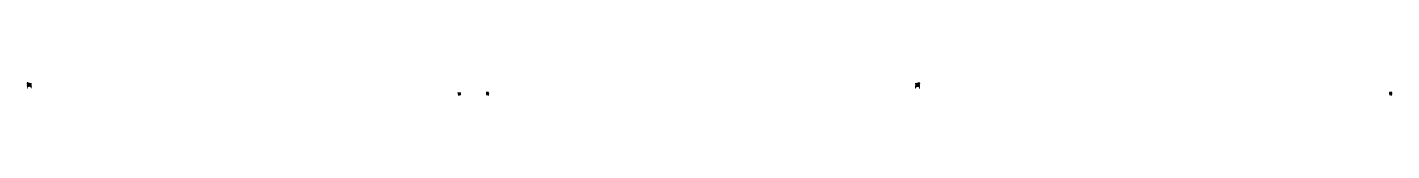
# Model space of a CAD drawing. Header units: millimetres. Extents: x 300333 to 474890, y -562303 to 3203267.
# Drawn here: x 345057 to 348683, y 1603265 to 1603299 of the extents above; entities that cross this region are included whole.
import ezdxf

# ---------------------------------------------------------------- set-up
doc = ezdxf.new("R2010")
doc.units = ezdxf.units.MM
doc.header["$LTSCALE"] = 1000
doc.header["$MEASUREMENT"] = 0
doc.layers.add('上半部分171221拼合$0$上半部分$0$Seal-EFC', color=8, linetype='Continuous')

msp = doc.modelspace()

# ---------------------------------------------------------------- hatches: boundary and pattern name
at = {"layer": '上半部分171221拼合$0$上半部分$0$Seal-EFC'}
h = msp.add_hatch(dxfattribs=at)
h.set_pattern_fill('ANSI36', color=8, scale=0.25, angle=360, style=0)
h.set_pattern_definition([(44.99999999999999, (388659.6800397222, 1593994.969401072), (0.4209495056751171, 1.543481520808761), [1.984375, -0.396875, 0, -0.396875])])
edge = h.paths.add_edge_path()
edge.add_line((345068.227146631, 1603284.972874986), (345068.227146631, 1603290.972718975))
edge.add_line((345068.227146631, 1603290.972718976), (345067.2271466312, 1603291.972718994))
edge.add_line((345067.2271466312, 1603291.972718994), (345067.2271466312, 1603295.972718994))
edge.add_line((345067.2271466312, 1603295.972718994), (345068.2271466317, 1603296.972718997))
edge.add_arc((345073.6826146901, 1603346.902870543), 50.22730497520196, 250.8756190751095, 263.7644837977636, ccw=False)
edge.add_line((345057.2271464903, 1603299.447631302), (345057.227146634, 1603284.972718948))
edge.add_arc((345062.4371729732, 1603284.589904108), 5.224071367942727, 446.81803527674265, 535.7976546110673, ccw=False)
edge.add_arc((345063.0171327673, 1603284.589930653), 5.224045555154635, 364.20035911529334, 453.1821172942869, ccw=False)
h = msp.add_hatch(dxfattribs=at)
h.set_pattern_fill('ANSI36', color=8, scale=0.25, angle=180, style=0)
h.set_pattern_definition([(225, (-3303.412182101754, 16264.18039758801), (-0.420949505675117, -1.543481520808761), [1.984375, -0.396875, 0, -0.396875])])
edge = h.paths.add_edge_path()
edge.add_line((347417.2753171419, 1603284.972883688), (347417.2753171419, 1603290.972727678))
edge.add_line((347417.2753171419, 1603290.972727678), (347418.2753171417, 1603291.972727696))
edge.add_line((347418.2753171417, 1603291.972727696), (347418.2753171417, 1603295.972727696))
edge.add_line((347418.2753171417, 1603295.972727696), (347417.2753171411, 1603296.9727277))
edge.add_arc((347411.8198490828, 1603346.902879245), 50.22730497520196, 276.2355162022364, 289.1243809248905)
edge.add_line((347428.2753172826, 1603299.447640004), (347428.2753171389, 1603284.97272765))
edge.add_arc((347423.0652907997, 1603284.58991281), 5.224071367942727, 4.20234538893265, 93.18196472325735)
edge.add_arc((347422.4853310056, 1603284.589939355), 5.224045555154635, 86.81788270571307, 175.7996408847066)
h = msp.add_hatch(dxfattribs=at)
h.set_pattern_fill('AR-RSHKE', color=8, scale=0.005, angle=-2.544443745170813e-14, style=0)
h.set_pattern_definition([(0, (0, 0), (3.238500000000001, 1.523999999999999), [0.762, -0.635, 0.8890000000000001, -0.381, 1.143, -0.508]), (0, (0.762, 0.06349999999999967), (3.238500000000001, 1.523999999999999), [0.635, -2.413, 0.508, -0.762]), (0, (2.286, -0.09525000000000101), (3.238500000000001, 1.523999999999999), [0.381, -3.937]), (90, (0, 0), (-1.079499999999999, 1.524), [1.4605, -4.6355]), (90, (0.762, -3.383959779057477e-16), (-1.079499999999999, 1.524), [1.42875, -4.66725]), (90, (1.397, -6.203926261605375e-16), (-1.079499999999999, 1.524), [1.3335, -4.7625]), (90, (2.286, -0.09525000000000101), (-1.079499999999999, 1.524), [1.4605, -4.6355]), (90, (2.667, -0.09525000000000118), (-1.079499999999999, 1.524), [1.4605, -4.6355]), (90, (3.81, -1.691979889528739e-15), (-1.079499999999999, 1.524), [1.397, -4.699])])
edge = h.paths.add_edge_path()
edge.add_line((346202.8315840188, 1603272.97271772), (346208.0509466149, 1603272.972719965))
edge.add_line((346208.0509466149, 1603272.972719965), (346202.8320099083, 1603272.972719965))
edge.add_arc((346202.8320099083, 1603272.572719965), 0.4000000000012811, 89.99999999959287, 191.2486640408789)
edge.add_line((346202.4396939767, 1603272.494692984), (346203.8716884985, 1603265.294692984))
edge.add_arc((346204.2640044302, 1603265.372719965), 0.4000000000114179, 191.2486640566306, 270.0000000020559)
edge.add_line((346204.2640044302, 1603264.972719965), (346204.7509466134, 1603264.972719965))
edge.add_arc((346204.7509466134, 1603265.372719965), 0.4000000000105501, 269.9999999981761, 360.0000000065138)
edge.add_line((346205.1509466134, 1603265.372719965), (346205.1509466132, 1603266.922719966))
edge.add_arc((346204.9509466132, 1603266.922719966), 0.1999999999798092, 359.9999999940073, 450.0000000091193)
edge.add_line((346204.9509466132, 1603267.122719966), (346204.6009466137, 1603267.122719966))
edge.add_arc((346204.6009466137, 1603267.322719966), 0.2000000000057938, 180.0000000207321, 270.00000000167523, ccw=False)
edge.add_line((346204.4009466137, 1603267.322719966), (346204.4009466136, 1603267.872719966))
edge.add_arc((346204.6009466136, 1603267.872719966), 0.1999999999972886, 89.99999999588817, 180.000000015575, ccw=False)
edge.add_line((346204.6009466136, 1603268.072719966), (346204.9509466135, 1603268.072719966))
edge.add_arc((346204.9509466135, 1603268.272719966), 0.1999999999980453, 269.999999996106, 359.9999999960785)
edge.add_line((346205.1509466135, 1603268.272719966), (346205.1509466135, 1603268.872719966))
edge.add_arc((346205.3509466135, 1603268.872719966), 0.1999999999984539, 89.99999999622202, 180.0000000006514, ccw=False)
edge.add_line((346205.3509466135, 1603269.072719966), (346206.7509466131, 1603269.072719966))
edge.add_arc((346206.7509466131, 1603268.872719966), 0.2000000000141959, 8.548283858544892e-09, 89.99999999926717, ccw=False)
edge.add_line((346206.9509466132, 1603268.872719966), (346206.9509466133, 1603268.272719966))
edge.add_arc((346207.1509466133, 1603268.272719966), 0.2000000000142705, 180.0000000163862, 269.9999999992468)
edge.add_line((346207.1509466133, 1603268.072719966), (346207.5009466134, 1603268.072719966))
edge.add_arc((346207.5009466134, 1603267.872719966), 0.2000000000138513, -1.552109551994363e-08, 89.99999999936688, ccw=False)
edge.add_line((346207.7009466134, 1603267.872719966), (346207.7009466133, 1603267.322719966))
edge.add_arc((346207.5009466133, 1603267.322719966), 0.1999999999925421, 270.00000001120367, 359.99999997993757, ccw=False)
edge.add_line((346207.5009466133, 1603267.122719966), (346207.1509466133, 1603267.122719966))
edge.add_arc((346207.1509466133, 1603266.922719966), 0.1999999999926239, 90.00000001122811, 180.0000000023215)
edge.add_line((346206.9509466134, 1603266.922719966), (346206.9509466134, 1603266.772719965))
edge.add_arc((346207.3509466134, 1603266.772719965), 0.400000000039654, 180.0000000106826, 269.999999997655)
edge.add_line((346207.3509466134, 1603266.372719965), (346208.0509466131, 1603266.372719965))
edge.add_arc((346208.0509466131, 1603266.772719965), 0.4000000000087311, 270.0000000062532, 359.9999999804587)
edge.add_line((346208.4509466131, 1603266.772719965), (346208.450946615, 1603272.572719965))
edge.add_arc((346208.0509466149, 1603272.572719965), 0.4000000000114596, 359.9999999925743, 450.0000000016936)
h = msp.add_hatch(dxfattribs=at)
h.set_pattern_fill('AR-RSHKE', color=8, scale=0.005, angle=180, style=0)
h.set_pattern_definition([(180, (346242.750946613, 1603296.972719966), (-3.238500000000001, -1.523999999999998), [0.762, -0.635, 0.8890000000000001, -0.381, 1.143, -0.508]), (180, (346241.988946613, 1603296.909219967), (-3.238500000000001, -1.523999999999998), [0.635, -2.413, 0.508, -0.762]), (180, (346240.464946613, 1603297.067969966), (-3.238500000000001, -1.523999999999998), [0.381, -3.937]), (270, (346242.750946613, 1603296.972719966), (1.079499999999999, -1.524000000000001), [1.4605, -4.6355]), (270, (346241.988946613, 1603296.972719966), (1.079499999999999, -1.524000000000001), [1.42875, -4.66725]), (270, (346241.353946613, 1603296.972719966), (1.079499999999999, -1.524000000000001), [1.3335, -4.7625]), (270, (346240.464946613, 1603297.067969966), (1.079499999999999, -1.524000000000001), [1.4605, -4.6355]), (270, (346240.083946613, 1603297.067969966), (1.079499999999999, -1.524000000000001), [1.4605, -4.6355]), (270, (346238.940946613, 1603296.972719966), (1.079499999999999, -1.524000000000001), [1.397, -4.699])])
edge = h.paths.add_edge_path()
edge.add_line((346282.6703092073, 1603272.97271772), (346277.4509466111, 1603272.972719965))
edge.add_line((346277.4509466111, 1603272.972719965), (346282.6698833178, 1603272.972719965))
edge.add_arc((346282.6698833178, 1603272.572719965), 0.4000000000012811, 348.7513359591211, 450.0000000004071, ccw=False)
edge.add_line((346283.0621992494, 1603272.494692984), (346281.6302047275, 1603265.294692984))
edge.add_arc((346281.2378887959, 1603265.372719965), 0.4000000000114179, 269.9999999979441, 348.7513359433694, ccw=False)
edge.add_line((346281.2378887959, 1603264.972719965), (346280.7509466127, 1603264.972719965))
edge.add_arc((346280.7509466127, 1603265.372719965), 0.4000000000105501, 179.9999999934862, 270.0000000018239, ccw=False)
edge.add_line((346280.3509466127, 1603265.372719965), (346280.3509466129, 1603266.922719966))
edge.add_arc((346280.5509466128, 1603266.922719966), 0.1999999999798092, 89.99999999088072, 180.0000000059927, ccw=False)
edge.add_line((346280.5509466129, 1603267.122719966), (346280.9009466124, 1603267.122719966))
edge.add_arc((346280.9009466124, 1603267.322719966), 0.2000000000057938, 269.9999999983248, 359.9999999792679)
edge.add_line((346281.1009466124, 1603267.322719966), (346281.1009466125, 1603267.872719966))
edge.add_arc((346280.9009466125, 1603267.872719966), 0.1999999999972886, 359.9999999844249, 450.0000000041118)
edge.add_line((346280.9009466125, 1603268.072719966), (346280.5509466126, 1603268.072719966))
edge.add_arc((346280.5509466126, 1603268.272719966), 0.1999999999980453, 180.0000000039215, 270.000000003894, ccw=False)
edge.add_line((346280.3509466125, 1603268.272719966), (346280.3509466126, 1603268.872719966))
edge.add_arc((346280.1509466126, 1603268.872719966), 0.1999999999984539, 359.9999999993486, 450.000000003778)
edge.add_line((346280.1509466126, 1603269.072719966), (346278.7509466129, 1603269.072719966))
edge.add_arc((346278.7509466129, 1603268.872719966), 0.2000000000141959, 450.0000000007328, 539.9999999914517)
edge.add_line((346278.5509466129, 1603268.872719966), (346278.5509466127, 1603268.272719966))
edge.add_arc((346278.3509466127, 1603268.272719966), 0.2000000000142705, 270.0000000007532, 359.9999999836138, ccw=False)
edge.add_line((346278.3509466127, 1603268.072719966), (346278.0009466126, 1603268.072719966))
edge.add_arc((346278.0009466126, 1603267.872719966), 0.2000000000138513, 450.0000000006331, 540.0000000155211)
edge.add_line((346277.8009466126, 1603267.872719966), (346277.8009466128, 1603267.322719966))
edge.add_arc((346278.0009466128, 1603267.322719966), 0.1999999999925421, 180.0000000200624, 269.9999999887963)
edge.add_line((346278.0009466127, 1603267.122719966), (346278.3509466127, 1603267.122719966))
edge.add_arc((346278.3509466127, 1603266.922719966), 0.1999999999926239, 359.99999999767846, 449.9999999887719, ccw=False)
edge.add_line((346278.5509466127, 1603266.922719966), (346278.5509466127, 1603266.772719965))
edge.add_arc((346278.1509466126, 1603266.772719965), 0.400000000039654, 270.00000000234496, 359.9999999893174, ccw=False)
edge.add_line((346278.1509466126, 1603266.372719965), (346277.4509466129, 1603266.372719965))
edge.add_arc((346277.450946613, 1603266.772719965), 0.4000000000087311, 180.0000000195413, 269.99999999374677, ccw=False)
edge.add_line((346277.050946613, 1603266.772719965), (346277.0509466111, 1603272.572719965))
edge.add_arc((346277.4509466111, 1603272.572719965), 0.4000000000114596, 89.99999999830641, 180.0000000074257, ccw=False)
h = msp.add_hatch(dxfattribs=at)
h.set_pattern_fill('AR-RSHKE', color=8, scale=0.005, angle=180, style=0)
h.set_pattern_definition([(180, (348642.7509466148, 1603296.972724332), (-3.238500000000001, -1.523999999999998), [0.762, -0.635, 0.8890000000000001, -0.381, 1.143, -0.508]), (180, (348641.9889466148, 1603296.909224332), (-3.238500000000001, -1.523999999999998), [0.635, -2.413, 0.508, -0.762]), (180, (348640.4649466148, 1603297.067974332), (-3.238500000000001, -1.523999999999998), [0.381, -3.937]), (270, (348642.7509466148, 1603296.972724332), (1.079499999999999, -1.524000000000001), [1.4605, -4.6355]), (270, (348641.9889466148, 1603296.972724332), (1.079499999999999, -1.524000000000001), [1.42875, -4.66725]), (270, (348641.3539466148, 1603296.972724332), (1.079499999999999, -1.524000000000001), [1.3335, -4.7625]), (270, (348640.4649466148, 1603297.067974332), (1.079499999999999, -1.524000000000001), [1.4605, -4.6355]), (270, (348640.0839466148, 1603297.067974332), (1.079499999999999, -1.524000000000001), [1.4605, -4.6355]), (270, (348638.9409466148, 1603296.972724332), (1.079499999999999, -1.524000000000001), [1.397, -4.699])])
edge = h.paths.add_edge_path()
edge.add_line((348682.670309209, 1603272.972722086), (348677.4509466129, 1603272.97272433))
edge.add_line((348677.4509466129, 1603272.97272433), (348682.6698833195, 1603272.97272433))
edge.add_arc((348682.6698833195, 1603272.57272433), 0.4000000000012811, 348.7513359591211, 450.0000000004071, ccw=False)
edge.add_line((348683.0621992511, 1603272.494697349), (348681.6302047293, 1603265.294697349))
edge.add_arc((348681.2378887977, 1603265.37272433), 0.4000000000114179, 269.9999999979441, 348.7513359433694, ccw=False)
edge.add_line((348681.2378887977, 1603264.97272433), (348680.7509466144, 1603264.97272433))
edge.add_arc((348680.7509466144, 1603265.37272433), 0.4000000000105501, 179.9999999934862, 270.0000000018239, ccw=False)
edge.add_line((348680.3509466144, 1603265.37272433), (348680.3509466146, 1603266.922724332))
edge.add_arc((348680.5509466146, 1603266.922724332), 0.1999999999798092, 89.99999999088072, 180.0000000059927, ccw=False)
edge.add_line((348680.5509466146, 1603267.122724332), (348680.9009466141, 1603267.122724332))
edge.add_arc((348680.9009466141, 1603267.322724332), 0.2000000000057938, 269.9999999983248, 359.9999999792679)
edge.add_line((348681.1009466141, 1603267.322724332), (348681.1009466142, 1603267.872724332))
edge.add_arc((348680.9009466142, 1603267.872724332), 0.1999999999972886, 359.9999999844249, 450.0000000041118)
edge.add_line((348680.9009466142, 1603268.072724332), (348680.5509466143, 1603268.072724332))
edge.add_arc((348680.5509466143, 1603268.272724332), 0.1999999999980453, 180.0000000039215, 270.000000003894, ccw=False)
edge.add_line((348680.3509466143, 1603268.272724332), (348680.3509466143, 1603268.872724332))
edge.add_arc((348680.1509466143, 1603268.872724332), 0.1999999999984539, 359.9999999993486, 450.000000003778)
edge.add_line((348680.1509466143, 1603269.072724332), (348678.7509466147, 1603269.072724332))
edge.add_arc((348678.7509466147, 1603268.872724332), 0.2000000000141959, 450.0000000007328, 539.9999999914517)
edge.add_line((348678.5509466146, 1603268.872724332), (348678.5509466145, 1603268.272724332))
edge.add_arc((348678.3509466145, 1603268.272724332), 0.2000000000142705, 270.0000000007532, 359.9999999836138, ccw=False)
edge.add_line((348678.3509466145, 1603268.072724332), (348678.0009466144, 1603268.072724332))
edge.add_arc((348678.0009466144, 1603267.872724331), 0.2000000000138513, 450.0000000006331, 540.0000000155211)
edge.add_line((348677.8009466144, 1603267.872724331), (348677.8009466145, 1603267.322724332))
edge.add_arc((348678.0009466145, 1603267.322724332), 0.1999999999925421, 180.0000000200624, 269.9999999887963)
edge.add_line((348678.0009466145, 1603267.122724332), (348678.3509466145, 1603267.122724332))
edge.add_arc((348678.3509466145, 1603266.922724332), 0.1999999999926239, 359.99999999767846, 449.9999999887719, ccw=False)
edge.add_line((348678.5509466144, 1603266.922724332), (348678.5509466144, 1603266.77272433))
edge.add_arc((348678.1509466144, 1603266.77272433), 0.400000000039654, 270.00000000234496, 359.9999999893174, ccw=False)
edge.add_line((348678.1509466144, 1603266.37272433), (348677.4509466147, 1603266.37272433))
edge.add_arc((348677.4509466147, 1603266.77272433), 0.4000000000087311, 180.0000000195413, 269.99999999374677, ccw=False)
edge.add_line((348677.0509466147, 1603266.77272433), (348677.0509466128, 1603272.57272433))
edge.add_arc((348677.4509466129, 1603272.57272433), 0.4000000000114596, 89.99999999830641, 180.0000000074257, ccw=False)

doc.saveas('drawing.dxf')
